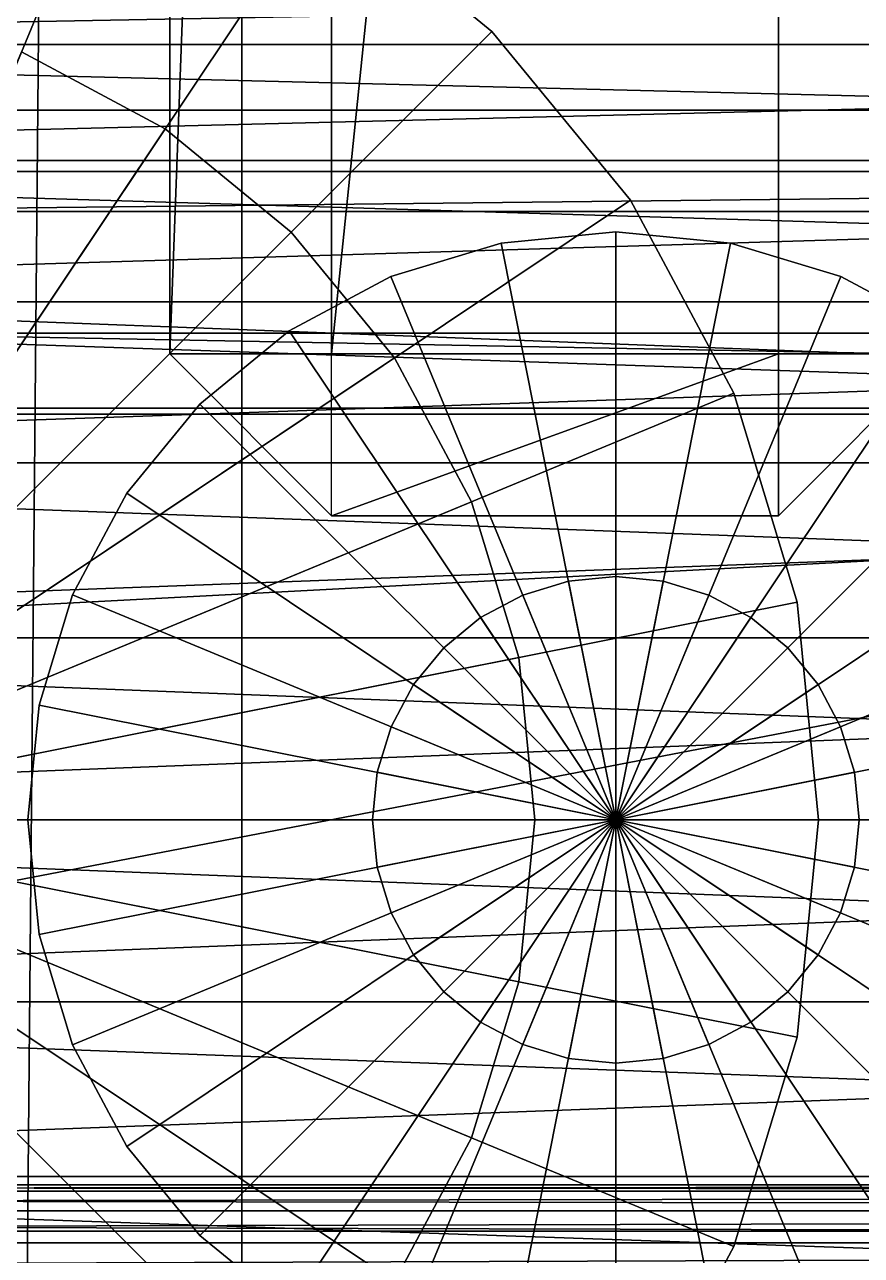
# Model space of a CAD drawing. Header units: millimetres. Extents: x -18 to 4450, y -985 to 970.
# Drawn here: x 890.8 to 932.1, y -541.5 to -480.8 of the extents above; entities that cross this region are included whole.
import ezdxf

# ---------------------------------------------------------------- set-up
doc = ezdxf.new("R2010")
doc.units = ezdxf.units.MM
for name, color, linetype in [('body__floor_pan', 40, 'CONTINUOUS'), ('body__hood_closed_reference', 40, 'CONTINUOUS'), ('body__hood_crowned_closed_skin', 40, 'CONTINUOUS'), ('body__hood_left_outer_rib', 40, 'CONTINUOUS'), ('body__left_inner_fender', 40, 'CONTINUOUS'), ('chassis__left_body_mount_outrigger_1', 251, 'CONTINUOUS'), ('chassis__left_crossmember_1_gusset_front', 251, 'CONTINUOUS'), ('engine_bay__brake_master_reservoir', 7, 'CONTINUOUS'), ('engine_bay__brake_master_reservoir_cap', 30, 'CONTINUOUS'), ('engine_bay__master_cylinder', 9, 'CONTINUOUS'), ('running_gear__front_drag_link_left_hand_drive', 9, 'CONTINUOUS'), ('running_gear__front_left_shock_body', 9, 'CONTINUOUS'), ('running_gear__left_front_shock_piston_rod', 9, 'CONTINUOUS')]:
    doc.layers.add(name, color=color, linetype=linetype)

msp = doc.modelspace()

# ---------------------------------------------------------------- linework, layer by layer
at = {"layer": 'body__floor_pan'}
for points in [[(889.999986, -653.450012, 626.550019), (901.549995, -653.450012, 615.00001), (901.549995, 653.450012, 615.00001)], [(889.999986, -653.450012, 626.550019), (901.549995, 653.450012, 615.00001), (889.999986, 653.450012, 626.550019)], [(889.999986, -653.450012, 658.450007), (901.549995, -653.450012, 670.000017), (901.549995, 653.450012, 670.000017)], [(889.999986, -653.450012, 658.450007), (901.549995, 653.450012, 670.000017), (889.999986, 653.450012, 658.450007)], [(901.549995, -653.450012, 670.000017), (3428.450108, -653.450012, 670.000017), (3428.450108, 653.450012, 670.000017)], [(901.549995, -653.450012, 670.000017), (3428.450108, 653.450012, 670.000017), (901.549995, 653.450012, 670.000017)], [(901.549995, -653.450012, 615.00001), (901.549995, 653.450012, 615.00001), (3428.450108, 653.450012, 615.00001)], [(901.549995, -653.450012, 615.00001), (3428.450108, 653.450012, 615.00001), (3428.450108, -653.450012, 615.00001)]]:
    msp.add_3dface(points, dxfattribs=at)
at = {"layer": 'body__hood_closed_reference'}
for points in [[(237.979993, -687.020004, 1253.000021), (1142.019987, -687.020004, 1253.000021), (1142.019987, 687.020004, 1253.000021)], [(237.979993, -687.020004, 1253.000021), (1142.019987, 687.020004, 1253.000021), (237.979993, 687.020004, 1253.000021)], [(237.979993, -687.020004, 1215.000033), (237.979993, 687.020004, 1215.000033), (1142.019987, 687.020004, 1215.000033)], [(237.979993, -687.020004, 1215.000033), (1142.019987, 687.020004, 1215.000033), (1142.019987, -687.020004, 1215.000033)]]:
    msp.add_3dface(points, dxfattribs=at)
at = {"layer": 'body__hood_crowned_closed_skin'}
for points in [[(135.000005, -642.00002, 1230.000019), (1057.999969, -642.00002, 1296.000004), (1057.999969, 0, 1322.000027)], [(135.000005, -642.00002, 1230.000019), (1057.999969, 0, 1322.000027), (135.000005, 0, 1256.000042)], [(135.000005, -642.00002, 1210.000038), (135.000005, 0, 1235.999942), (1057.999969, 0, 1302.000046)], [(135.000005, -642.00002, 1210.000038), (1057.999969, 0, 1302.000046), (1057.999969, -642.00002, 1276.000023)]]:
    msp.add_3dface(points, dxfattribs=at)
at = {"layer": 'body__hood_left_outer_rib'}
for points in [[(337.980002, -488.020003, 1302.999973), (1052.019954, -488.020003, 1302.999973), (1052.019954, -451.979995, 1302.999973)], [(337.980002, -488.020003, 1302.999973), (1052.019954, -451.979995, 1302.999973), (337.980002, -451.979995, 1302.999973)], [(337.980002, -488.020003, 1264.999986), (337.980002, -451.979995, 1264.999986), (1052.019954, -451.979995, 1264.999986)], [(337.980002, -488.020003, 1264.999986), (1052.019954, -451.979995, 1264.999986), (1052.019954, -488.020003, 1264.999986)], [(337.980002, -495.999992, 1272.979975), (337.980002, -488.020003, 1264.999986), (1052.019954, -488.020003, 1264.999986)], [(337.980002, -495.999992, 1272.979975), (1052.019954, -488.020003, 1264.999986), (1052.019954, -495.999992, 1272.979975)], [(337.980002, -495.999992, 1295.019984), (337.980002, -488.020003, 1302.999973), (1052.019954, -488.020003, 1302.999973)], [(337.980002, -495.999992, 1295.019984), (1052.019954, -488.020003, 1302.999973), (1052.019954, -495.999992, 1295.019984)], [(337.980002, -495.999992, 1272.979975), (1052.019954, -495.999992, 1272.979975), (1052.019954, -495.999992, 1295.019984)], [(337.980002, -495.999992, 1272.979975), (1052.019954, -495.999992, 1295.019984), (337.980002, -495.999992, 1295.019984)]]:
    msp.add_3dface(points, dxfattribs=at)
at = {"layer": 'body__left_inner_fender'}
for points in [[(304.699987, -485.000014, 814.700007), (304.699987, -485.000014, 1205.299973), (1075.299978, -485.000014, 1205.299973)], [(304.699987, -485.000014, 814.700007), (1075.299978, -485.000014, 1205.299973), (1075.299978, -485.000014, 814.700007)], [(304.699987, -485.000014, 814.700007), (304.699987, -499.70001, 800.000012), (1075.299978, -499.70001, 800.000012)], [(304.699987, -485.000014, 814.700007), (1075.299978, -499.70001, 800.000012), (1075.299978, -485.000014, 814.700007)], [(304.699987, -485.000014, 1205.299973), (304.699987, -499.70001, 1220.000029), (1075.299978, -499.70001, 1220.000029)], [(304.699987, -485.000014, 1205.299973), (1075.299978, -499.70001, 1220.000029), (1075.299978, -485.000014, 1205.299973)], [(304.699987, -540.300012, 1220.000029), (1075.299978, -540.300012, 1220.000029), (1075.299978, -499.70001, 1220.000029)], [(304.699987, -540.300012, 1220.000029), (1075.299978, -499.70001, 1220.000029), (304.699987, -499.70001, 1220.000029)], [(304.699987, -540.300012, 800.000012), (304.699987, -499.70001, 800.000012), (1075.299978, -499.70001, 800.000012)], [(304.699987, -540.300012, 800.000012), (1075.299978, -499.70001, 800.000012), (1075.299978, -540.300012, 800.000012)], [(304.699987, -555.000007, 814.700007), (304.699987, -540.300012, 800.000012), (1075.299978, -540.300012, 800.000012)], [(304.699987, -555.000007, 814.700007), (1075.299978, -540.300012, 800.000012), (1075.299978, -555.000007, 814.700007)], [(304.699987, -555.000007, 1205.299973), (304.699987, -540.300012, 1220.000029), (1075.299978, -540.300012, 1220.000029)], [(304.699987, -555.000007, 1205.299973), (1075.299978, -540.300012, 1220.000029), (1075.299978, -555.000007, 1205.299973)]]:
    msp.add_3dface(points, dxfattribs=at)
at = {"layer": 'chassis__left_body_mount_outrigger_1'}
for points in [[(750, -490.00001, 535.000026), (750, -490.00001, 569.999993), (1009.99999, -490.00001, 569.999993)], [(750, -490.00001, 535.000026), (1009.99999, -490.00001, 569.999993), (1009.99999, -490.00001, 535.000026)], [(750, -490.00001, 535.000026), (750, -500, 524.999976), (1009.99999, -500, 524.999976)], [(750, -490.00001, 535.000026), (1009.99999, -500, 524.999976), (1009.99999, -490.00001, 535.000026)], [(750, -490.00001, 569.999993), (750, -500, 579.999983), (1009.99999, -500, 579.999983)], [(750, -490.00001, 569.999993), (1009.99999, -500, 579.999983), (1009.99999, -490.00001, 569.999993)], [(750, -550.000012, 579.999983), (1009.99999, -550.000012, 579.999983), (1009.99999, -500, 579.999983)], [(750, -550.000012, 579.999983), (1009.99999, -500, 579.999983), (750, -500, 579.999983)], [(750, -550.000012, 524.999976), (750, -500, 524.999976), (1009.99999, -500, 524.999976)], [(750, -550.000012, 524.999976), (1009.99999, -500, 524.999976), (1009.99999, -550.000012, 524.999976)]]:
    msp.add_3dface(points, dxfattribs=at)
at = {"layer": 'chassis__left_crossmember_1_gusset_front'}
for points in [[(898.000002, -497.020006, 472.979993), (898.000002, -497.020006, 547.020018), (898.000002, -282.979995, 547.020018)], [(898.000002, -497.020006, 472.979993), (898.000002, -282.979995, 547.020018), (898.000002, -282.979995, 472.979993)], [(898.000002, -497.020006, 472.979993), (905.979991, -497.020006, 465.000004), (905.979991, -282.979995, 465.000004)], [(898.000002, -497.020006, 472.979993), (905.979991, -282.979995, 465.000004), (898.000002, -282.979995, 472.979993)], [(898.000002, -497.020006, 547.020018), (905.979991, -497.020006, 555.000007), (905.979991, -282.979995, 555.000007)], [(898.000002, -497.020006, 547.020018), (905.979991, -282.979995, 555.000007), (898.000002, -282.979995, 547.020018)], [(905.979991, -497.020006, 555.000007), (928.02, -497.020006, 555.000007), (928.02, -282.979995, 555.000007)], [(905.979991, -497.020006, 555.000007), (928.02, -282.979995, 555.000007), (905.979991, -282.979995, 555.000007)], [(905.979991, -497.020006, 465.000004), (905.979991, -282.979995, 465.000004), (928.02, -282.979995, 465.000004)], [(905.979991, -497.020006, 465.000004), (928.02, -282.979995, 465.000004), (928.02, -497.020006, 465.000004)], [(935.99999, -497.020006, 472.979993), (928.02, -497.020006, 465.000004), (928.02, -282.979995, 465.000004)], [(935.99999, -497.020006, 472.979993), (928.02, -282.979995, 465.000004), (935.99999, -282.979995, 472.979993)], [(935.99999, -497.020006, 547.020018), (928.02, -497.020006, 555.000007), (928.02, -282.979995, 555.000007)], [(935.99999, -497.020006, 547.020018), (928.02, -282.979995, 555.000007), (935.99999, -282.979995, 547.020018)], [(898.000002, -497.020006, 472.979993), (905.979991, -504.999995, 472.979993), (905.979991, -504.999995, 547.020018)], [(898.000002, -497.020006, 472.979993), (905.979991, -504.999995, 547.020018), (898.000002, -497.020006, 547.020018)], [(898.000002, -497.020006, 472.979993), (905.979991, -504.999995, 472.979993), (905.979991, -497.020006, 465.000004)], [(898.000002, -497.020006, 547.020018), (905.979991, -504.999995, 547.020018), (905.979991, -497.020006, 555.000007)], [(905.979991, -504.999995, 472.979993), (905.979991, -497.020006, 465.000004), (928.02, -497.020006, 465.000004)], [(905.979991, -504.999995, 472.979993), (928.02, -497.020006, 465.000004), (928.02, -504.999995, 472.979993)], [(905.979991, -504.999995, 547.020018), (905.979991, -497.020006, 555.000007), (928.02, -497.020006, 555.000007)], [(905.979991, -504.999995, 547.020018), (928.02, -497.020006, 555.000007), (928.02, -504.999995, 547.020018)], [(935.99999, -497.020006, 472.979993), (928.02, -504.999995, 472.979993), (928.02, -504.999995, 547.020018)], [(935.99999, -497.020006, 472.979993), (928.02, -504.999995, 547.020018), (935.99999, -497.020006, 547.020018)], [(935.99999, -497.020006, 472.979993), (928.02, -504.999995, 472.979993), (928.02, -497.020006, 465.000004)], [(935.99999, -497.020006, 547.020018), (928.02, -504.999995, 547.020018), (928.02, -497.020006, 555.000007)], [(905.979991, -504.999995, 472.979993), (928.02, -504.999995, 472.979993), (928.02, -504.999995, 547.020018)], [(905.979991, -504.999995, 472.979993), (928.02, -504.999995, 547.020018), (905.979991, -504.999995, 547.020018)]]:
    msp.add_3dface(points, dxfattribs=at)
at = {"layer": 'engine_bay__brake_master_reservoir'}
for points in [[(875, -519.999981, 1112.499952), (885.729969, -466.056824, 1112.499952), (896.047592, -469.186634, 1112.499952)], [(875, -519.999981, 1217.499971), (896.047592, -469.186634, 1217.499971), (885.729969, -466.056824, 1217.499971)], [(875, -519.999981, 1112.499952), (896.047592, -469.186634, 1112.499952), (905.556381, -474.269181, 1112.499952)], [(875, -519.999981, 1217.499971), (905.556381, -474.269181, 1217.499971), (896.047592, -469.186634, 1217.499971)], [(875, -519.999981, 1112.499952), (905.556381, -474.269181, 1112.499952), (913.890898, -481.109113, 1112.499952)], [(875, -519.999981, 1217.499971), (913.890898, -481.109113, 1217.499971), (905.556381, -474.269181, 1217.499971)], [(913.890898, -481.109113, 1112.499952), (913.890898, -481.109113, 1217.499971), (905.556381, -474.269181, 1217.499971)], [(913.890898, -481.109113, 1112.499952), (905.556381, -474.269181, 1217.499971), (905.556381, -474.269181, 1112.499952)], [(875, -519.999981, 1112.499952), (913.890898, -481.109113, 1112.499952), (920.730829, -489.44363, 1112.499952)], [(875, -519.999981, 1217.499971), (920.730829, -489.44363, 1217.499971), (913.890898, -481.109113, 1217.499971)], [(920.730829, -489.44363, 1112.499952), (920.730829, -489.44363, 1217.499971), (913.890898, -481.109113, 1217.499971)], [(920.730829, -489.44363, 1112.499952), (913.890898, -481.109113, 1217.499971), (913.890898, -481.109113, 1112.499952)], [(875, -519.999981, 1112.499952), (920.730829, -489.44363, 1112.499952), (925.813377, -498.952419, 1112.499952)], [(875, -519.999981, 1217.499971), (925.813377, -498.952419, 1217.499971), (920.730829, -489.44363, 1217.499971)], [(925.813377, -498.952419, 1112.499952), (925.813377, -498.952419, 1217.499971), (920.730829, -489.44363, 1217.499971)], [(925.813377, -498.952419, 1112.499952), (920.730829, -489.44363, 1217.499971), (920.730829, -489.44363, 1112.499952)], [(875, -519.999981, 1112.499952), (925.813377, -498.952419, 1112.499952), (928.943217, -509.270012, 1112.499952)], [(875, -519.999981, 1217.499971), (928.943217, -509.270012, 1217.499971), (925.813377, -498.952419, 1217.499971)], [(928.943217, -509.270012, 1112.499952), (928.943217, -509.270012, 1217.499971), (925.813377, -498.952419, 1217.499971)], [(928.943217, -509.270012, 1112.499952), (925.813377, -498.952419, 1217.499971), (925.813377, -498.952419, 1112.499952)], [(875, -519.999981, 1112.499952), (928.943217, -509.270012, 1112.499952), (930.000007, -519.999981, 1112.499952)], [(875, -519.999981, 1217.499971), (930.000007, -519.999981, 1217.499971), (928.943217, -509.270012, 1217.499971)], [(930.000007, -519.999981, 1112.499952), (930.000007, -519.999981, 1217.499971), (928.943217, -509.270012, 1217.499971)], [(930.000007, -519.999981, 1112.499952), (928.943217, -509.270012, 1217.499971), (928.943217, -509.270012, 1112.499952)], [(875, -519.999981, 1112.499952), (896.047592, -570.813358, 1112.499952), (885.729969, -573.943198, 1112.499952)], [(875, -519.999981, 1217.499971), (885.729969, -573.943198, 1217.499971), (896.047592, -570.813358, 1217.499971)], [(875, -519.999981, 1112.499952), (905.556381, -565.73081, 1112.499952), (896.047592, -570.813358, 1112.499952)], [(875, -519.999981, 1217.499971), (896.047592, -570.813358, 1217.499971), (905.556381, -565.73081, 1217.499971)], [(875, -519.999981, 1112.499952), (913.890898, -558.890879, 1112.499952), (905.556381, -565.73081, 1112.499952)], [(875, -519.999981, 1217.499971), (905.556381, -565.73081, 1217.499971), (913.890898, -558.890879, 1217.499971)], [(875, -519.999981, 1112.499952), (920.730829, -550.556362, 1112.499952), (913.890898, -558.890879, 1112.499952)], [(875, -519.999981, 1217.499971), (913.890898, -558.890879, 1217.499971), (920.730829, -550.556362, 1217.499971)], [(875, -519.999981, 1112.499952), (925.813377, -541.047573, 1112.499952), (920.730829, -550.556362, 1112.499952)], [(875, -519.999981, 1217.499971), (920.730829, -550.556362, 1217.499971), (925.813377, -541.047573, 1217.499971)], [(875, -519.999981, 1112.499952), (928.943217, -530.729949, 1112.499952), (925.813377, -541.047573, 1112.499952)], [(875, -519.999981, 1217.499971), (925.813377, -541.047573, 1217.499971), (928.943217, -530.729949, 1217.499971)], [(875, -519.999981, 1112.499952), (930.000007, -519.999981, 1112.499952), (928.943217, -530.729949, 1112.499952)], [(875, -519.999981, 1217.499971), (928.943217, -530.729949, 1217.499971), (930.000007, -519.999981, 1217.499971)], [(928.943217, -530.729949, 1112.499952), (928.943217, -530.729949, 1217.499971), (930.000007, -519.999981, 1217.499971)], [(928.943217, -530.729949, 1112.499952), (930.000007, -519.999981, 1217.499971), (930.000007, -519.999981, 1112.499952)], [(925.813377, -541.047573, 1112.499952), (925.813377, -541.047573, 1217.499971), (928.943217, -530.729949, 1217.499971)], [(925.813377, -541.047573, 1112.499952), (928.943217, -530.729949, 1217.499971), (928.943217, -530.729949, 1112.499952)], [(920.730829, -550.556362, 1112.499952), (920.730829, -550.556362, 1217.499971), (925.813377, -541.047573, 1217.499971)], [(920.730829, -550.556362, 1112.499952), (925.813377, -541.047573, 1217.499971), (925.813377, -541.047573, 1112.499952)]]:
    msp.add_3dface(points, dxfattribs=at)
at = {"layer": 'engine_bay__brake_master_reservoir_cap'}
for points in [[(875, -519.999981, 1213.000059), (890.690029, -482.120931, 1213.000059), (897.778392, -485.90976, 1213.000059)], [(875, -519.999981, 1236.999989), (897.778392, -485.90976, 1236.999989), (890.690029, -482.120931, 1236.999989)], [(897.778392, -485.90976, 1213.000059), (897.778392, -485.90976, 1236.999989), (890.690029, -482.120931, 1236.999989)], [(897.778392, -485.90976, 1213.000059), (890.690029, -482.120931, 1236.999989), (890.690029, -482.120931, 1213.000059)], [(875, -519.999981, 1213.000059), (897.778392, -485.90976, 1213.000059), (903.991401, -491.00861, 1213.000059)], [(875, -519.999981, 1236.999989), (903.991401, -491.00861, 1236.999989), (897.778392, -485.90976, 1236.999989)], [(903.991401, -491.00861, 1213.000059), (903.991401, -491.00861, 1236.999989), (897.778392, -485.90976, 1236.999989)], [(903.991401, -491.00861, 1213.000059), (897.778392, -485.90976, 1236.999989), (897.778392, -485.90976, 1213.000059)], [(875, -519.999981, 1213.000059), (903.991401, -491.00861, 1213.000059), (909.090281, -497.221619, 1213.000059)], [(875, -519.999981, 1236.999989), (909.090281, -497.221619, 1236.999989), (903.991401, -491.00861, 1236.999989)], [(909.090281, -497.221619, 1213.000059), (909.090281, -497.221619, 1236.999989), (903.991401, -491.00861, 1236.999989)], [(909.090281, -497.221619, 1213.000059), (903.991401, -491.00861, 1236.999989), (903.991401, -491.00861, 1213.000059)], [(875, -519.999981, 1213.000059), (909.090281, -497.221619, 1213.000059), (912.87905, -504.309952, 1213.000059)], [(875, -519.999981, 1236.999989), (912.87905, -504.309952, 1236.999989), (909.090281, -497.221619, 1236.999989)], [(912.87905, -504.309952, 1213.000059), (912.87905, -504.309952, 1236.999989), (909.090281, -497.221619, 1236.999989)], [(912.87905, -504.309952, 1213.000059), (909.090281, -497.221619, 1236.999989), (909.090281, -497.221619, 1213.000059)], [(875, -519.999981, 1213.000059), (912.87905, -504.309952, 1213.000059), (915.212214, -512.001276, 1213.000059)], [(875, -519.999981, 1236.999989), (915.212214, -512.001276, 1236.999989), (912.87905, -504.309952, 1236.999989)], [(915.212214, -512.001276, 1213.000059), (915.212214, -512.001276, 1236.999989), (912.87905, -504.309952, 1236.999989)], [(915.212214, -512.001276, 1213.000059), (912.87905, -504.309952, 1236.999989), (912.87905, -504.309952, 1213.000059)], [(875, -519.999981, 1213.000059), (915.212214, -512.001276, 1213.000059), (916.000009, -519.999981, 1213.000059)], [(875, -519.999981, 1236.999989), (916.000009, -519.999981, 1236.999989), (915.212214, -512.001276, 1236.999989)], [(916.000009, -519.999981, 1213.000059), (916.000009, -519.999981, 1236.999989), (915.212214, -512.001276, 1236.999989)], [(916.000009, -519.999981, 1213.000059), (915.212214, -512.001276, 1236.999989), (915.212214, -512.001276, 1213.000059)], [(875, -519.999981, 1213.000059), (897.778392, -554.090261, 1213.000059), (890.690029, -557.87909, 1213.000059)], [(875, -519.999981, 1236.999989), (890.690029, -557.87909, 1236.999989), (897.778392, -554.090261, 1236.999989)], [(875, -519.999981, 1213.000059), (903.991401, -548.991382, 1213.000059), (897.778392, -554.090261, 1213.000059)], [(875, -519.999981, 1236.999989), (897.778392, -554.090261, 1236.999989), (903.991401, -548.991382, 1236.999989)], [(875, -519.999981, 1213.000059), (909.090281, -542.778373, 1213.000059), (903.991401, -548.991382, 1213.000059)], [(875, -519.999981, 1236.999989), (903.991401, -548.991382, 1236.999989), (909.090281, -542.778373, 1236.999989)], [(875, -519.999981, 1213.000059), (912.87905, -535.69001, 1213.000059), (909.090281, -542.778373, 1213.000059)], [(875, -519.999981, 1236.999989), (909.090281, -542.778373, 1236.999989), (912.87905, -535.69001, 1236.999989)], [(875, -519.999981, 1213.000059), (915.212214, -527.998686, 1213.000059), (912.87905, -535.69001, 1213.000059)], [(875, -519.999981, 1236.999989), (912.87905, -535.69001, 1236.999989), (915.212214, -527.998686, 1236.999989)], [(875, -519.999981, 1213.000059), (916.000009, -519.999981, 1213.000059), (915.212214, -527.998686, 1213.000059)], [(875, -519.999981, 1236.999989), (915.212214, -527.998686, 1236.999989), (916.000009, -519.999981, 1236.999989)], [(915.212214, -527.998686, 1213.000059), (915.212214, -527.998686, 1236.999989), (916.000009, -519.999981, 1236.999989)], [(915.212214, -527.998686, 1213.000059), (916.000009, -519.999981, 1236.999989), (916.000009, -519.999981, 1213.000059)], [(912.87905, -535.69001, 1213.000059), (912.87905, -535.69001, 1236.999989), (915.212214, -527.998686, 1236.999989)], [(912.87905, -535.69001, 1213.000059), (915.212214, -527.998686, 1236.999989), (915.212214, -527.998686, 1213.000059)], [(909.090281, -542.778373, 1213.000059), (909.090281, -542.778373, 1236.999989), (912.87905, -535.69001, 1236.999989)], [(909.090281, -542.778373, 1213.000059), (912.87905, -535.69001, 1236.999989), (912.87905, -535.69001, 1213.000059)]]:
    msp.add_3dface(points, dxfattribs=at)
at = {"layer": 'engine_bay__master_cylinder'}
for points in [[(829.999983, -477.501541, 1077.603459), (1059.999943, -477.501541, 1077.603459), (1059.999943, -481.752396, 1085.556269)], [(829.999983, -477.501541, 1077.603459), (1059.999943, -481.752396, 1085.556269), (829.999983, -481.752396, 1085.556269)], [(829.999983, -481.752396, 1034.443736), (1059.999943, -481.752396, 1034.443736), (1059.999943, -477.501541, 1042.396545)], [(829.999983, -481.752396, 1034.443736), (1059.999943, -477.501541, 1042.396545), (829.999983, -477.501541, 1042.396545)], [(829.999983, -481.752396, 1085.556269), (1059.999943, -481.752396, 1085.556269), (1059.999943, -487.4731, 1092.526913)], [(829.999983, -481.752396, 1085.556269), (1059.999943, -487.4731, 1092.526913), (829.999983, -487.4731, 1092.526913)], [(829.999983, -487.4731, 1027.473092), (1059.999943, -487.4731, 1027.473092), (1059.999943, -481.752396, 1034.443736)], [(829.999983, -487.4731, 1027.473092), (1059.999943, -481.752396, 1034.443736), (829.999983, -481.752396, 1034.443736)], [(829.999983, -487.4731, 1092.526913), (1059.999943, -487.4731, 1092.526913), (1059.999943, -494.443774, 1098.247647)], [(829.999983, -487.4731, 1092.526913), (1059.999943, -494.443774, 1098.247647), (829.999983, -494.443774, 1098.247647)], [(829.999983, -494.443774, 1021.752357), (1059.999943, -494.443774, 1021.752357), (1059.999943, -487.4731, 1027.473092)], [(829.999983, -494.443774, 1021.752357), (1059.999943, -487.4731, 1027.473092), (829.999983, -487.4731, 1027.473092)], [(829.999983, -494.443774, 1098.247647), (1059.999943, -494.443774, 1098.247647), (1059.999943, -502.396584, 1102.498412)], [(829.999983, -494.443774, 1098.247647), (1059.999943, -502.396584, 1102.498412), (829.999983, -502.396584, 1102.498412)], [(829.999983, -502.396584, 1017.501593), (1059.999943, -502.396584, 1017.501593), (1059.999943, -494.443774, 1021.752357)], [(829.999983, -502.396584, 1017.501593), (1059.999943, -494.443774, 1021.752357), (829.999983, -494.443774, 1021.752357)], [(829.999983, -502.396584, 1102.498412), (1059.999943, -502.396584, 1102.498412), (1059.999943, -511.025846, 1105.116129)], [(829.999983, -502.396584, 1102.498412), (1059.999943, -511.025846, 1105.116129), (829.999983, -511.025846, 1105.116129)], [(829.999983, -511.025846, 1014.883876), (1059.999943, -511.025846, 1014.883876), (1059.999943, -502.396584, 1017.501593)], [(829.999983, -511.025846, 1014.883876), (1059.999943, -502.396584, 1017.501593), (829.999983, -502.396584, 1017.501593)], [(829.999983, -511.025846, 1105.116129), (1059.999943, -511.025846, 1105.116129), (1059.999943, -519.999981, 1105.999947)], [(829.999983, -511.025846, 1105.116129), (1059.999943, -519.999981, 1105.999947), (829.999983, -519.999981, 1105.999947)], [(829.999983, -519.999981, 1014.000058), (1059.999943, -519.999981, 1014.000058), (1059.999943, -511.025846, 1014.883876)], [(829.999983, -519.999981, 1014.000058), (1059.999943, -511.025846, 1014.883876), (829.999983, -511.025846, 1014.883876)], [(829.999983, -519.999981, 1105.999947), (1059.999943, -519.999981, 1105.999947), (1059.999943, -528.974175, 1105.116129)], [(829.999983, -519.999981, 1105.999947), (1059.999943, -528.974175, 1105.116129), (829.999983, -528.974175, 1105.116129)], [(829.999983, -528.974175, 1014.883876), (1059.999943, -528.974175, 1014.883876), (1059.999943, -519.999981, 1014.000058)], [(829.999983, -528.974175, 1014.883876), (1059.999943, -519.999981, 1014.000058), (829.999983, -519.999981, 1014.000058)], [(829.999983, -528.974175, 1105.116129), (1059.999943, -528.974175, 1105.116129), (1059.999943, -537.603438, 1102.498412)], [(829.999983, -528.974175, 1105.116129), (1059.999943, -537.603438, 1102.498412), (829.999983, -537.603438, 1102.498412)], [(829.999983, -537.603438, 1017.501593), (1059.999943, -537.603438, 1017.501593), (1059.999943, -528.974175, 1014.883876)], [(829.999983, -537.603438, 1017.501593), (1059.999943, -528.974175, 1014.883876), (829.999983, -528.974175, 1014.883876)], [(829.999983, -537.603438, 1102.498412), (1059.999943, -537.603438, 1102.498412), (1059.999943, -545.556247, 1098.247647)], [(829.999983, -537.603438, 1102.498412), (1059.999943, -545.556247, 1098.247647), (829.999983, -545.556247, 1098.247647)], [(829.999983, -545.556247, 1021.752357), (1059.999943, -545.556247, 1021.752357), (1059.999943, -537.603438, 1017.501593)], [(829.999983, -545.556247, 1021.752357), (1059.999943, -537.603438, 1017.501593), (829.999983, -537.603438, 1017.501593)]]:
    msp.add_3dface(points, dxfattribs=at)
at = {"layer": 'running_gear__front_drag_link_left_hand_drive'}
for points in [[(564.999998, -537.999988, 504.999995), (1184.999943, -537.999988, 504.999995), (1184.999943, -538.326621, 508.316517)], [(564.999998, -537.999988, 504.999995), (1184.999943, -538.326621, 508.316517), (564.999998, -538.326621, 508.316517)], [(564.999998, -538.326621, 501.683474), (1184.999943, -538.326621, 501.683474), (1184.999943, -537.999988, 504.999995)], [(564.999998, -538.326621, 501.683474), (1184.999943, -537.999988, 504.999995), (564.999998, -537.999988, 504.999995)], [(564.999998, -538.326621, 508.316517), (1184.999943, -538.326621, 508.316517), (1184.999943, -539.294064, 511.505604)], [(564.999998, -538.326621, 508.316517), (1184.999943, -539.294064, 511.505604), (564.999998, -539.294064, 511.505604)], [(564.999998, -539.294064, 498.494387), (1184.999943, -539.294064, 498.494387), (1184.999943, -538.326621, 501.683474)], [(564.999998, -539.294064, 498.494387), (1184.999943, -538.326621, 501.683474), (564.999998, -538.326621, 501.683474)], [(564.999998, -539.294064, 511.505604), (1184.999943, -539.294064, 511.505604), (1184.999943, -540.865004, 514.444709)], [(564.999998, -539.294064, 511.505604), (1184.999943, -540.865004, 514.444709), (564.999998, -540.865004, 514.444709)], [(564.999998, -540.865004, 495.555311), (1184.999943, -540.865004, 495.555311), (1184.999943, -539.294064, 498.494387)], [(564.999998, -540.865004, 495.555311), (1184.999943, -539.294064, 498.494387), (564.999998, -539.294064, 498.494387)], [(564.999998, -540.865004, 514.444709), (1184.999943, -540.865004, 514.444709), (1184.999943, -542.979181, 517.020822)], [(564.999998, -540.865004, 514.444709), (1184.999943, -542.979181, 517.020822), (564.999998, -542.979181, 517.020822)], [(564.999998, -542.979181, 492.979199), (1184.999943, -542.979181, 492.979199), (1184.999943, -540.865004, 495.555311)], [(564.999998, -542.979181, 492.979199), (1184.999943, -540.865004, 495.555311), (564.999998, -540.865004, 495.555311)]]:
    msp.add_3dface(points, dxfattribs=at)
at = {"layer": 'running_gear__front_left_shock_body'}
for points in [[(920.000017, -490.999997, 389.999986), (920.000017, -490.999997, 850.000024), (914.342403, -491.55724, 850.000024)], [(920.000017, -490.999997, 389.999986), (914.342403, -491.55724, 850.000024), (914.342403, -491.55724, 389.999986)], [(920.000017, -519.999981, 389.999986), (914.342403, -491.55724, 389.999986), (920.000017, -490.999997, 389.999986)], [(920.000017, -519.999981, 850.000024), (920.000017, -490.999997, 850.000024), (914.342403, -491.55724, 850.000024)], [(925.65763, -491.55724, 389.999986), (925.65763, -491.55724, 850.000024), (920.000017, -490.999997, 850.000024)], [(925.65763, -491.55724, 389.999986), (920.000017, -490.999997, 850.000024), (920.000017, -490.999997, 389.999986)], [(920.000017, -519.999981, 389.999986), (920.000017, -490.999997, 389.999986), (925.65763, -491.55724, 389.999986)], [(920.000017, -519.999981, 850.000024), (925.65763, -491.55724, 850.000024), (920.000017, -490.999997, 850.000024)], [(914.342403, -491.55724, 389.999986), (914.342403, -491.55724, 850.000024), (908.902168, -493.207484, 850.000024)], [(914.342403, -491.55724, 389.999986), (908.902168, -493.207484, 850.000024), (908.902168, -493.207484, 389.999986)], [(920.000017, -519.999981, 389.999986), (908.902168, -493.207484, 389.999986), (914.342403, -491.55724, 389.999986)], [(920.000017, -519.999981, 850.000024), (914.342403, -491.55724, 850.000024), (908.902168, -493.207484, 850.000024)], [(920.000017, -519.999981, 389.999986), (925.65763, -491.55724, 389.999986), (931.097806, -493.207484, 389.999986)], [(920.000017, -519.999981, 850.000024), (931.097806, -493.207484, 850.000024), (925.65763, -491.55724, 850.000024)], [(931.097806, -493.207484, 389.999986), (931.097806, -493.207484, 850.000024), (925.65763, -491.55724, 850.000024)], [(931.097806, -493.207484, 389.999986), (925.65763, -491.55724, 850.000024), (925.65763, -491.55724, 389.999986)], [(908.902168, -493.207484, 389.999986), (908.902168, -493.207484, 850.000024), (903.888464, -495.887369, 850.000024)], [(908.902168, -493.207484, 389.999986), (903.888464, -495.887369, 850.000024), (903.888464, -495.887369, 389.999986)], [(920.000017, -519.999981, 389.999986), (903.888464, -495.887369, 389.999986), (908.902168, -493.207484, 389.999986)], [(920.000017, -519.999981, 850.000024), (908.902168, -493.207484, 850.000024), (903.888464, -495.887369, 850.000024)], [(920.000017, -519.999981, 389.999986), (931.097806, -493.207484, 389.999986), (936.11151, -495.887369, 389.999986)], [(920.000017, -519.999981, 850.000024), (936.11151, -495.887369, 850.000024), (931.097806, -493.207484, 850.000024)], [(936.11151, -495.887369, 389.999986), (936.11151, -495.887369, 850.000024), (931.097806, -493.207484, 850.000024)], [(936.11151, -495.887369, 389.999986), (931.097806, -493.207484, 850.000024), (931.097806, -493.207484, 389.999986)], [(903.888464, -495.887369, 389.999986), (903.888464, -495.887369, 850.000024), (899.493933, -499.493897, 850.000024)], [(903.888464, -495.887369, 389.999986), (899.493933, -499.493897, 850.000024), (899.493933, -499.493897, 389.999986)], [(920.000017, -519.999981, 389.999986), (899.493933, -499.493897, 389.999986), (903.888464, -495.887369, 389.999986)], [(920.000017, -519.999981, 850.000024), (903.888464, -495.887369, 850.000024), (899.493933, -499.493897, 850.000024)], [(920.000017, -519.999981, 389.999986), (936.11151, -495.887369, 389.999986), (940.506101, -499.493897, 389.999986)], [(920.000017, -519.999981, 850.000024), (940.506101, -499.493897, 850.000024), (936.11151, -495.887369, 850.000024)], [(899.493933, -499.493897, 389.999986), (899.493933, -499.493897, 850.000024), (895.887375, -503.888488, 850.000024)], [(899.493933, -499.493897, 389.999986), (895.887375, -503.888488, 850.000024), (895.887375, -503.888488, 389.999986)], [(920.000017, -519.999981, 389.999986), (895.887375, -503.888488, 389.999986), (899.493933, -499.493897, 389.999986)], [(920.000017, -519.999981, 850.000024), (899.493933, -499.493897, 850.000024), (895.887375, -503.888488, 850.000024)], [(920.000017, -519.999981, 389.999986), (940.506101, -499.493897, 389.999986), (944.112599, -503.888488, 389.999986)], [(920.000017, -519.999981, 850.000024), (944.112599, -503.888488, 850.000024), (940.506101, -499.493897, 850.000024)], [(895.887375, -503.888488, 389.999986), (895.887375, -503.888488, 850.000024), (893.20749, -508.902192, 850.000024)], [(895.887375, -503.888488, 389.999986), (893.20749, -508.902192, 850.000024), (893.20749, -508.902192, 389.999986)], [(920.000017, -519.999981, 389.999986), (893.20749, -508.902192, 389.999986), (895.887375, -503.888488, 389.999986)], [(920.000017, -519.999981, 850.000024), (895.887375, -503.888488, 850.000024), (893.20749, -508.902192, 850.000024)], [(920.000017, -519.999981, 389.999986), (944.112599, -503.888488, 389.999986), (946.792483, -508.902192, 389.999986)], [(920.000017, -519.999981, 850.000024), (946.792483, -508.902192, 850.000024), (944.112599, -503.888488, 850.000024)], [(893.20749, -508.902192, 389.999986), (893.20749, -508.902192, 850.000024), (891.557217, -514.342368, 850.000024)], [(893.20749, -508.902192, 389.999986), (891.557217, -514.342368, 850.000024), (891.557217, -514.342368, 389.999986)], [(920.000017, -519.999981, 389.999986), (891.557217, -514.342368, 389.999986), (893.20749, -508.902192, 389.999986)], [(920.000017, -519.999981, 850.000024), (893.20749, -508.902192, 850.000024), (891.557217, -514.342368, 850.000024)], [(920.000017, -519.999981, 389.999986), (946.792483, -508.902192, 389.999986), (948.442757, -514.342368, 389.999986)], [(920.000017, -519.999981, 850.000024), (948.442757, -514.342368, 850.000024), (946.792483, -508.902192, 850.000024)], [(891.557217, -514.342368, 389.999986), (891.557217, -514.342368, 850.000024), (890.999973, -519.999981, 850.000024)], [(891.557217, -514.342368, 389.999986), (890.999973, -519.999981, 850.000024), (890.999973, -519.999981, 389.999986)], [(920.000017, -519.999981, 389.999986), (890.999973, -519.999981, 389.999986), (891.557217, -514.342368, 389.999986)], [(920.000017, -519.999981, 850.000024), (891.557217, -514.342368, 850.000024), (890.999973, -519.999981, 850.000024)], [(920.000017, -519.999981, 389.999986), (948.442757, -514.342368, 389.999986), (949.000001, -519.999981, 389.999986)], [(920.000017, -519.999981, 850.000024), (949.000001, -519.999981, 850.000024), (948.442757, -514.342368, 850.000024)], [(890.999973, -519.999981, 389.999986), (890.999973, -519.999981, 850.000024), (891.557217, -525.657594, 850.000024)], [(890.999973, -519.999981, 389.999986), (891.557217, -525.657594, 850.000024), (891.557217, -525.657594, 389.999986)], [(920.000017, -519.999981, 389.999986), (891.557217, -525.657594, 389.999986), (890.999973, -519.999981, 389.999986)], [(920.000017, -519.999981, 850.000024), (890.999973, -519.999981, 850.000024), (891.557217, -525.657594, 850.000024)], [(920.000017, -519.999981, 389.999986), (893.20749, -531.097829, 389.999986), (891.557217, -525.657594, 389.999986)], [(920.000017, -519.999981, 850.000024), (891.557217, -525.657594, 850.000024), (893.20749, -531.097829, 850.000024)], [(920.000017, -519.999981, 389.999986), (895.887375, -536.111534, 389.999986), (893.20749, -531.097829, 389.999986)], [(920.000017, -519.999981, 850.000024), (893.20749, -531.097829, 850.000024), (895.887375, -536.111534, 850.000024)], [(920.000017, -519.999981, 389.999986), (899.493933, -540.506124, 389.999986), (895.887375, -536.111534, 389.999986)], [(920.000017, -519.999981, 850.000024), (895.887375, -536.111534, 850.000024), (899.493933, -540.506124, 850.000024)], [(920.000017, -519.999981, 389.999986), (903.888464, -544.112623, 389.999986), (899.493933, -540.506124, 389.999986)], [(920.000017, -519.999981, 850.000024), (899.493933, -540.506124, 850.000024), (903.888464, -544.112623, 850.000024)], [(920.000017, -519.999981, 389.999986), (908.902168, -546.792507, 389.999986), (903.888464, -544.112623, 389.999986)], [(920.000017, -519.999981, 850.000024), (903.888464, -544.112623, 850.000024), (908.902168, -546.792507, 850.000024)], [(920.000017, -519.999981, 389.999986), (914.342403, -548.442781, 389.999986), (908.902168, -546.792507, 389.999986)], [(920.000017, -519.999981, 850.000024), (908.902168, -546.792507, 850.000024), (914.342403, -548.442781, 850.000024)], [(920.000017, -519.999981, 389.999986), (920.000017, -549.000025, 389.999986), (914.342403, -548.442781, 389.999986)], [(920.000017, -519.999981, 850.000024), (914.342403, -548.442781, 850.000024), (920.000017, -549.000025, 850.000024)], [(920.000017, -519.999981, 389.999986), (925.65763, -548.442781, 389.999986), (920.000017, -549.000025, 389.999986)], [(920.000017, -519.999981, 850.000024), (920.000017, -549.000025, 850.000024), (925.65763, -548.442781, 850.000024)], [(920.000017, -519.999981, 389.999986), (931.097806, -546.792507, 389.999986), (925.65763, -548.442781, 389.999986)], [(920.000017, -519.999981, 850.000024), (925.65763, -548.442781, 850.000024), (931.097806, -546.792507, 850.000024)], [(920.000017, -519.999981, 389.999986), (936.11151, -544.112623, 389.999986), (931.097806, -546.792507, 389.999986)], [(920.000017, -519.999981, 850.000024), (931.097806, -546.792507, 850.000024), (936.11151, -544.112623, 850.000024)], [(920.000017, -519.999981, 389.999986), (940.506101, -540.506124, 389.999986), (936.11151, -544.112623, 389.999986)], [(920.000017, -519.999981, 850.000024), (936.11151, -544.112623, 850.000024), (940.506101, -540.506124, 850.000024)], [(920.000017, -519.999981, 389.999986), (944.112599, -536.111534, 389.999986), (940.506101, -540.506124, 389.999986)], [(920.000017, -519.999981, 850.000024), (940.506101, -540.506124, 850.000024), (944.112599, -536.111534, 850.000024)], [(920.000017, -519.999981, 389.999986), (946.792483, -531.097829, 389.999986), (944.112599, -536.111534, 389.999986)], [(920.000017, -519.999981, 850.000024), (944.112599, -536.111534, 850.000024), (946.792483, -531.097829, 850.000024)], [(920.000017, -519.999981, 389.999986), (948.442757, -525.657594, 389.999986), (946.792483, -531.097829, 389.999986)], [(920.000017, -519.999981, 850.000024), (946.792483, -531.097829, 850.000024), (948.442757, -525.657594, 850.000024)], [(920.000017, -519.999981, 389.999986), (949.000001, -519.999981, 389.999986), (948.442757, -525.657594, 389.999986)], [(920.000017, -519.999981, 850.000024), (948.442757, -525.657594, 850.000024), (949.000001, -519.999981, 850.000024)], [(891.557217, -525.657594, 389.999986), (891.557217, -525.657594, 850.000024), (893.20749, -531.097829, 850.000024)], [(891.557217, -525.657594, 389.999986), (893.20749, -531.097829, 850.000024), (893.20749, -531.097829, 389.999986)], [(893.20749, -531.097829, 389.999986), (893.20749, -531.097829, 850.000024), (895.887375, -536.111534, 850.000024)], [(893.20749, -531.097829, 389.999986), (895.887375, -536.111534, 850.000024), (895.887375, -536.111534, 389.999986)], [(895.887375, -536.111534, 389.999986), (895.887375, -536.111534, 850.000024), (899.493933, -540.506124, 850.000024)], [(895.887375, -536.111534, 389.999986), (899.493933, -540.506124, 850.000024), (899.493933, -540.506124, 389.999986)], [(899.493933, -540.506124, 389.999986), (899.493933, -540.506124, 850.000024), (903.888464, -544.112623, 850.000024)], [(899.493933, -540.506124, 389.999986), (903.888464, -544.112623, 850.000024), (903.888464, -544.112623, 389.999986)]]:
    msp.add_3dface(points, dxfattribs=at)
at = {"layer": 'running_gear__left_front_shock_piston_rod'}
for points in [[(920.000017, -508.000016, 709.999979), (920.000017, -508.000016, 990.00001), (917.658925, -508.230567, 990.00001)], [(920.000017, -508.000016, 709.999979), (917.658925, -508.230567, 990.00001), (917.658925, -508.230567, 709.999979)], [(920.000017, -519.999981, 709.999979), (917.658925, -508.230567, 709.999979), (920.000017, -508.000016, 709.999979)], [(920.000017, -519.999981, 990.00001), (920.000017, -508.000016, 990.00001), (917.658925, -508.230567, 990.00001)], [(922.341108, -508.230567, 709.999979), (922.341108, -508.230567, 990.00001), (920.000017, -508.000016, 990.00001)], [(922.341108, -508.230567, 709.999979), (920.000017, -508.000016, 990.00001), (920.000017, -508.000016, 709.999979)], [(920.000017, -519.999981, 709.999979), (920.000017, -508.000016, 709.999979), (922.341108, -508.230567, 709.999979)], [(920.000017, -519.999981, 990.00001), (922.341108, -508.230567, 990.00001), (920.000017, -508.000016, 990.00001)], [(917.658925, -508.230567, 709.999979), (917.658925, -508.230567, 990.00001), (915.407777, -508.913457, 990.00001)], [(917.658925, -508.230567, 709.999979), (915.407777, -508.913457, 990.00001), (915.407777, -508.913457, 709.999979)], [(920.000017, -519.999981, 709.999979), (915.407777, -508.913457, 709.999979), (917.658925, -508.230567, 709.999979)], [(920.000017, -519.999981, 990.00001), (917.658925, -508.230567, 990.00001), (915.407777, -508.913457, 990.00001)], [(920.000017, -519.999981, 709.999979), (922.341108, -508.230567, 709.999979), (924.592197, -508.913457, 709.999979)], [(920.000017, -519.999981, 990.00001), (924.592197, -508.913457, 990.00001), (922.341108, -508.230567, 990.00001)], [(924.592197, -508.913457, 709.999979), (924.592197, -508.913457, 990.00001), (922.341108, -508.230567, 990.00001)], [(924.592197, -508.913457, 709.999979), (922.341108, -508.230567, 990.00001), (922.341108, -508.230567, 709.999979)], [(915.407777, -508.913457, 709.999979), (915.407777, -508.913457, 990.00001), (913.333178, -510.022342, 990.00001)], [(915.407777, -508.913457, 709.999979), (913.333178, -510.022342, 990.00001), (913.333178, -510.022342, 709.999979)], [(920.000017, -519.999981, 709.999979), (913.333178, -510.022342, 709.999979), (915.407777, -508.913457, 709.999979)], [(920.000017, -519.999981, 990.00001), (915.407777, -508.913457, 990.00001), (913.333178, -510.022342, 990.00001)], [(920.000017, -519.999981, 709.999979), (924.592197, -508.913457, 709.999979), (926.666856, -510.022342, 709.999979)], [(920.000017, -519.999981, 990.00001), (926.666856, -510.022342, 990.00001), (924.592197, -508.913457, 990.00001)], [(926.666856, -510.022342, 709.999979), (926.666856, -510.022342, 990.00001), (924.592197, -508.913457, 990.00001)], [(926.666856, -510.022342, 709.999979), (924.592197, -508.913457, 990.00001), (924.592197, -508.913457, 709.999979)], [(913.333178, -510.022342, 709.999979), (913.333178, -510.022342, 990.00001), (911.514699, -511.514723, 990.00001)], [(913.333178, -510.022342, 709.999979), (911.514699, -511.514723, 990.00001), (911.514699, -511.514723, 709.999979)], [(920.000017, -519.999981, 709.999979), (911.514699, -511.514723, 709.999979), (913.333178, -510.022342, 709.999979)], [(920.000017, -519.999981, 990.00001), (913.333178, -510.022342, 990.00001), (911.514699, -511.514723, 990.00001)], [(920.000017, -519.999981, 709.999979), (926.666856, -510.022342, 709.999979), (928.485274, -511.514723, 709.999979)], [(920.000017, -519.999981, 990.00001), (928.485274, -511.514723, 990.00001), (926.666856, -510.022342, 990.00001)], [(928.485274, -511.514723, 709.999979), (928.485274, -511.514723, 990.00001), (926.666856, -510.022342, 990.00001)], [(928.485274, -511.514723, 709.999979), (926.666856, -510.022342, 990.00001), (926.666856, -510.022342, 709.999979)], [(911.514699, -511.514723, 709.999979), (911.514699, -511.514723, 990.00001), (910.022378, -513.333142, 990.00001)], [(911.514699, -511.514723, 709.999979), (910.022378, -513.333142, 990.00001), (910.022378, -513.333142, 709.999979)], [(920.000017, -519.999981, 709.999979), (910.022378, -513.333142, 709.999979), (911.514699, -511.514723, 709.999979)], [(920.000017, -519.999981, 990.00001), (911.514699, -511.514723, 990.00001), (910.022378, -513.333142, 990.00001)], [(920.000017, -519.999981, 709.999979), (928.485274, -511.514723, 709.999979), (929.977655, -513.333142, 709.999979)], [(920.000017, -519.999981, 990.00001), (929.977655, -513.333142, 990.00001), (928.485274, -511.514723, 990.00001)], [(929.977655, -513.333142, 709.999979), (929.977655, -513.333142, 990.00001), (928.485274, -511.514723, 990.00001)], [(929.977655, -513.333142, 709.999979), (928.485274, -511.514723, 990.00001), (928.485274, -511.514723, 709.999979)], [(910.022378, -513.333142, 709.999979), (910.022378, -513.333142, 990.00001), (908.913434, -515.407801, 990.00001)], [(910.022378, -513.333142, 709.999979), (908.913434, -515.407801, 990.00001), (908.913434, -515.407801, 709.999979)], [(920.000017, -519.999981, 709.999979), (908.913434, -515.407801, 709.999979), (910.022378, -513.333142, 709.999979)], [(920.000017, -519.999981, 990.00001), (910.022378, -513.333142, 990.00001), (908.913434, -515.407801, 990.00001)], [(920.000017, -519.999981, 709.999979), (929.977655, -513.333142, 709.999979), (931.08654, -515.407801, 709.999979)], [(920.000017, -519.999981, 990.00001), (931.08654, -515.407801, 990.00001), (929.977655, -513.333142, 990.00001)], [(931.08654, -515.407801, 709.999979), (931.08654, -515.407801, 990.00001), (929.977655, -513.333142, 990.00001)], [(931.08654, -515.407801, 709.999979), (929.977655, -513.333142, 990.00001), (929.977655, -513.333142, 709.999979)], [(908.913434, -515.407801, 709.999979), (908.913434, -515.407801, 990.00001), (908.230603, -517.658889, 990.00001)], [(908.913434, -515.407801, 709.999979), (908.230603, -517.658889, 990.00001), (908.230603, -517.658889, 709.999979)], [(920.000017, -519.999981, 709.999979), (908.230603, -517.658889, 709.999979), (908.913434, -515.407801, 709.999979)], [(920.000017, -519.999981, 990.00001), (908.913434, -515.407801, 990.00001), (908.230603, -517.658889, 990.00001)], [(920.000017, -519.999981, 709.999979), (931.08654, -515.407801, 709.999979), (931.769431, -517.658889, 709.999979)], [(920.000017, -519.999981, 990.00001), (931.769431, -517.658889, 990.00001), (931.08654, -515.407801, 990.00001)], [(931.769431, -517.658889, 709.999979), (931.769431, -517.658889, 990.00001), (931.08654, -515.407801, 990.00001)], [(931.769431, -517.658889, 709.999979), (931.08654, -515.407801, 990.00001), (931.08654, -515.407801, 709.999979)], [(908.230603, -517.658889, 709.999979), (908.230603, -517.658889, 990.00001), (907.999992, -519.999981, 990.00001)], [(908.230603, -517.658889, 709.999979), (907.999992, -519.999981, 990.00001), (907.999992, -519.999981, 709.999979)], [(920.000017, -519.999981, 709.999979), (907.999992, -519.999981, 709.999979), (908.230603, -517.658889, 709.999979)], [(920.000017, -519.999981, 990.00001), (908.230603, -517.658889, 990.00001), (907.999992, -519.999981, 990.00001)], [(920.000017, -519.999981, 709.999979), (931.769431, -517.658889, 709.999979), (931.999981, -519.999981, 709.999979)], [(920.000017, -519.999981, 990.00001), (931.999981, -519.999981, 990.00001), (931.769431, -517.658889, 990.00001)], [(931.999981, -519.999981, 709.999979), (931.999981, -519.999981, 990.00001), (931.769431, -517.658889, 990.00001)], [(931.999981, -519.999981, 709.999979), (931.769431, -517.658889, 990.00001), (931.769431, -517.658889, 709.999979)], [(907.999992, -519.999981, 709.999979), (907.999992, -519.999981, 990.00001), (908.230603, -522.341073, 990.00001)], [(907.999992, -519.999981, 709.999979), (908.230603, -522.341073, 990.00001), (908.230603, -522.341073, 709.999979)], [(920.000017, -519.999981, 709.999979), (908.230603, -522.341073, 709.999979), (907.999992, -519.999981, 709.999979)], [(920.000017, -519.999981, 990.00001), (907.999992, -519.999981, 990.00001), (908.230603, -522.341073, 990.00001)], [(920.000017, -519.999981, 709.999979), (908.913434, -524.592221, 709.999979), (908.230603, -522.341073, 709.999979)], [(920.000017, -519.999981, 990.00001), (908.230603, -522.341073, 990.00001), (908.913434, -524.592221, 990.00001)], [(920.000017, -519.999981, 709.999979), (910.022378, -526.66682, 709.999979), (908.913434, -524.592221, 709.999979)], [(920.000017, -519.999981, 990.00001), (908.913434, -524.592221, 990.00001), (910.022378, -526.66682, 990.00001)], [(920.000017, -519.999981, 709.999979), (911.514699, -528.485298, 709.999979), (910.022378, -526.66682, 709.999979)], [(920.000017, -519.999981, 990.00001), (910.022378, -526.66682, 990.00001), (911.514699, -528.485298, 990.00001)], [(920.000017, -519.999981, 709.999979), (913.333178, -529.97762, 709.999979), (911.514699, -528.485298, 709.999979)], [(920.000017, -519.999981, 990.00001), (911.514699, -528.485298, 990.00001), (913.333178, -529.97762, 990.00001)], [(920.000017, -519.999981, 709.999979), (915.407777, -531.086564, 709.999979), (913.333178, -529.97762, 709.999979)], [(920.000017, -519.999981, 990.00001), (913.333178, -529.97762, 990.00001), (915.407777, -531.086564, 990.00001)], [(920.000017, -519.999981, 709.999979), (917.658925, -531.769395, 709.999979), (915.407777, -531.086564, 709.999979)], [(920.000017, -519.999981, 990.00001), (915.407777, -531.086564, 990.00001), (917.658925, -531.769395, 990.00001)], [(920.000017, -519.999981, 709.999979), (920.000017, -532.000005, 709.999979), (917.658925, -531.769395, 709.999979)], [(920.000017, -519.999981, 990.00001), (917.658925, -531.769395, 990.00001), (920.000017, -532.000005, 990.00001)], [(920.000017, -519.999981, 709.999979), (922.341108, -531.769395, 709.999979), (920.000017, -532.000005, 709.999979)], [(920.000017, -519.999981, 990.00001), (920.000017, -532.000005, 990.00001), (922.341108, -531.769395, 990.00001)], [(920.000017, -519.999981, 709.999979), (924.592197, -531.086564, 709.999979), (922.341108, -531.769395, 709.999979)], [(920.000017, -519.999981, 990.00001), (922.341108, -531.769395, 990.00001), (924.592197, -531.086564, 990.00001)], [(920.000017, -519.999981, 709.999979), (926.666856, -529.97762, 709.999979), (924.592197, -531.086564, 709.999979)], [(920.000017, -519.999981, 990.00001), (924.592197, -531.086564, 990.00001), (926.666856, -529.97762, 990.00001)], [(920.000017, -519.999981, 709.999979), (928.485274, -528.485298, 709.999979), (926.666856, -529.97762, 709.999979)], [(920.000017, -519.999981, 990.00001), (926.666856, -529.97762, 990.00001), (928.485274, -528.485298, 990.00001)], [(920.000017, -519.999981, 709.999979), (929.977655, -526.66682, 709.999979), (928.485274, -528.485298, 709.999979)], [(920.000017, -519.999981, 990.00001), (928.485274, -528.485298, 990.00001), (929.977655, -526.66682, 990.00001)], [(920.000017, -519.999981, 709.999979), (931.08654, -524.592221, 709.999979), (929.977655, -526.66682, 709.999979)], [(920.000017, -519.999981, 990.00001), (929.977655, -526.66682, 990.00001), (931.08654, -524.592221, 990.00001)], [(920.000017, -519.999981, 709.999979), (931.769431, -522.341073, 709.999979), (931.08654, -524.592221, 709.999979)], [(920.000017, -519.999981, 990.00001), (931.08654, -524.592221, 990.00001), (931.769431, -522.341073, 990.00001)], [(920.000017, -519.999981, 709.999979), (931.999981, -519.999981, 709.999979), (931.769431, -522.341073, 709.999979)], [(920.000017, -519.999981, 990.00001), (931.769431, -522.341073, 990.00001), (931.999981, -519.999981, 990.00001)], [(931.769431, -522.341073, 709.999979), (931.769431, -522.341073, 990.00001), (931.999981, -519.999981, 990.00001)], [(931.769431, -522.341073, 709.999979), (931.999981, -519.999981, 990.00001), (931.999981, -519.999981, 709.999979)], [(908.230603, -522.341073, 709.999979), (908.230603, -522.341073, 990.00001), (908.913434, -524.592221, 990.00001)], [(908.230603, -522.341073, 709.999979), (908.913434, -524.592221, 990.00001), (908.913434, -524.592221, 709.999979)], [(931.08654, -524.592221, 709.999979), (931.08654, -524.592221, 990.00001), (931.769431, -522.341073, 990.00001)], [(931.08654, -524.592221, 709.999979), (931.769431, -522.341073, 990.00001), (931.769431, -522.341073, 709.999979)], [(908.913434, -524.592221, 709.999979), (908.913434, -524.592221, 990.00001), (910.022378, -526.66682, 990.00001)], [(908.913434, -524.592221, 709.999979), (910.022378, -526.66682, 990.00001), (910.022378, -526.66682, 709.999979)], [(929.977655, -526.66682, 709.999979), (929.977655, -526.66682, 990.00001), (931.08654, -524.592221, 990.00001)], [(929.977655, -526.66682, 709.999979), (931.08654, -524.592221, 990.00001), (931.08654, -524.592221, 709.999979)], [(910.022378, -526.66682, 709.999979), (910.022378, -526.66682, 990.00001), (911.514699, -528.485298, 990.00001)], [(910.022378, -526.66682, 709.999979), (911.514699, -528.485298, 990.00001), (911.514699, -528.485298, 709.999979)], [(928.485274, -528.485298, 709.999979), (928.485274, -528.485298, 990.00001), (929.977655, -526.66682, 990.00001)], [(928.485274, -528.485298, 709.999979), (929.977655, -526.66682, 990.00001), (929.977655, -526.66682, 709.999979)], [(911.514699, -528.485298, 709.999979), (911.514699, -528.485298, 990.00001), (913.333178, -529.97762, 990.00001)], [(911.514699, -528.485298, 709.999979), (913.333178, -529.97762, 990.00001), (913.333178, -529.97762, 709.999979)], [(926.666856, -529.97762, 709.999979), (926.666856, -529.97762, 990.00001), (928.485274, -528.485298, 990.00001)], [(926.666856, -529.97762, 709.999979), (928.485274, -528.485298, 990.00001), (928.485274, -528.485298, 709.999979)], [(913.333178, -529.97762, 709.999979), (913.333178, -529.97762, 990.00001), (915.407777, -531.086564, 990.00001)], [(913.333178, -529.97762, 709.999979), (915.407777, -531.086564, 990.00001), (915.407777, -531.086564, 709.999979)], [(924.592197, -531.086564, 709.999979), (924.592197, -531.086564, 990.00001), (926.666856, -529.97762, 990.00001)], [(924.592197, -531.086564, 709.999979), (926.666856, -529.97762, 990.00001), (926.666856, -529.97762, 709.999979)], [(915.407777, -531.086564, 709.999979), (915.407777, -531.086564, 990.00001), (917.658925, -531.769395, 990.00001)], [(915.407777, -531.086564, 709.999979), (917.658925, -531.769395, 990.00001), (917.658925, -531.769395, 709.999979)], [(922.341108, -531.769395, 709.999979), (922.341108, -531.769395, 990.00001), (924.592197, -531.086564, 990.00001)], [(922.341108, -531.769395, 709.999979), (924.592197, -531.086564, 990.00001), (924.592197, -531.086564, 709.999979)], [(917.658925, -531.769395, 709.999979), (917.658925, -531.769395, 990.00001), (920.000017, -532.000005, 990.00001)], [(917.658925, -531.769395, 709.999979), (920.000017, -532.000005, 990.00001), (920.000017, -532.000005, 709.999979)], [(920.000017, -532.000005, 709.999979), (920.000017, -532.000005, 990.00001), (922.341108, -531.769395, 990.00001)], [(920.000017, -532.000005, 709.999979), (922.341108, -531.769395, 990.00001), (922.341108, -531.769395, 709.999979)]]:
    msp.add_3dface(points, dxfattribs=at)

doc.saveas('drawing.dxf')
